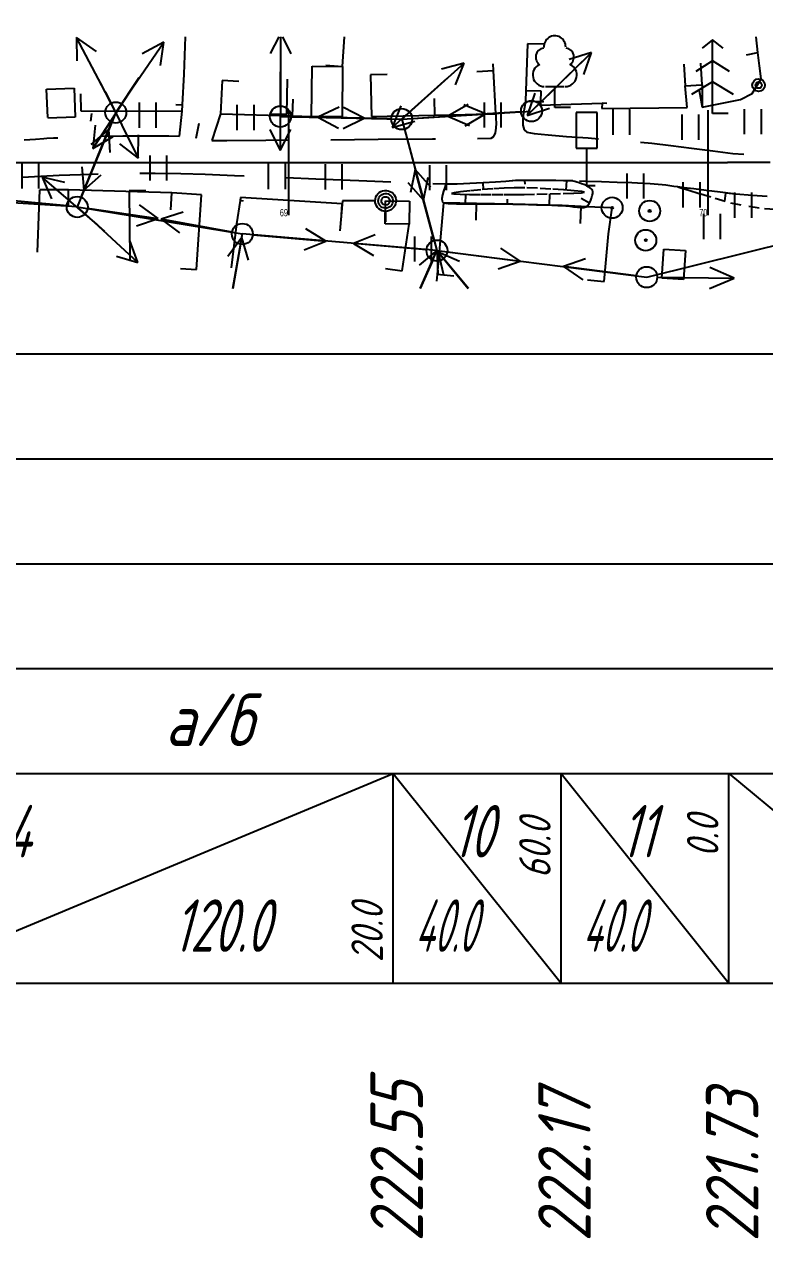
# Model space of a CAD drawing. Extents: x 2172 to 5772, y -842 to -248.
# Drawn here: x 3924 to 3959.3, y -676.2 to -618.3 of the extents above; entities that cross this region are included whole.
import ezdxf

# ---------------------------------------------------------------- set-up
doc = ezdxf.new("R2010")
doc.units = 0
doc.header["$MEASUREMENT"] = 0
doc.linetypes.add('CONTI', pattern=[0])
doc.linetypes.add('STROT', pattern=[1.7, 0.5, -1.2])
doc.layers.get('0').update_dxf_attribs({"linetype": 'CONTINUOUS'})
for name, color, linetype in [('DEFAULT', 7, 'CONTI'), ('OTKOSDEFAULT', 32, 'CONTI'), ('SIT_LDEFAULT', 7, 'CONTI'), ('USLZNDEFAULT', 7, 'CONTI'), ('ОТМЕТКИ_КЮВЕТОВ', 7, 'CONTINUOUS'), ('ЧЕРНЫЕ_ОТМЕТКИ', 7, 'CONTINUOUS')]:
    doc.layers.add(name, color=color, linetype=linetype)
doc.styles.add('SHRFT', font='TXT', dxfattribs={"width": 8.75})
doc.styles.add('ГОСТ', font='gost.TTF', dxfattribs={"oblique": 15, "height": 1})

# ---------------------------------------------------------------- blocks, each defined once
blk = doc.blocks.new('BL_2011')
at = {"color": 0}
for p, q in [((0, 0), (0, 6)), ((4, 0), (4, 6))]:
    blk.add_line(p, q, dxfattribs=at)
blk = doc.blocks.new('BL_20')
at = {"color": 0}
blk.add_circle((0, 0), 2.5, dxfattribs=at)
blk = doc.blocks.new('BL_12')
at = {"color": 0}
for p, q in [((2.5, 17.5), (-2.5, 17.5)), ((-2.5, 17.5), (-2.5, 9)), ((2.5, 9), (2.5, 17.5)), ((-2.5, 9), (0, 9)), ((0, 0), (0, 9)), ((0, 9), (2.5, 9)), ((2, 0), (0, 0))]:
    blk.add_line(p, q, dxfattribs=at)
blk = doc.blocks.new('BL_26')
at = {"color": 0}
for radius in [2.5, 0.25]:
    blk.add_circle((0, 0), radius, dxfattribs=at)
blk = doc.blocks.new('BL_104')
at = {"color": 0}
for p, q in [((-2.25, 5), (2.25, 5)), ((0, 0), (0, 5)), ((3.75, 0), (0, 0))]:
    blk.add_line(p, q, dxfattribs=at)
for centre, radius, start, end in [((0, 14.5), 2.6, 358, 185), ((-2.35, 12), 2.2, 100, 235), ((2.35, 12), 2.2, 305, 80), ((-2.5, 7.75), 2.75, 115, 270), ((2.5, 7.75), 2.75, 270, 65)]:
    blk.add_arc(centre, radius, start, end, dxfattribs=at)
blk = doc.blocks.new('BL_105')
at = {"color": 0}
for p, q in [((0, 17.5), (-2.5, 15.5)), ((0, 12.5), (0, 17.5)), ((2.5, 15.5), (0, 17.5)), ((0, 12.5), (-4, 10)), ((0, 7.5), (0, 12.5)), ((4, 10), (0, 12.5)), ((0, 7.5), (-5, 4.5)), ((0, 0), (0, 7.5)), ((5, 4.5), (0, 7.5)), ((3.75, 0), (0, 0))]:
    blk.add_line(p, q, dxfattribs=at)
blk = doc.blocks.new('BL_2009')
at = {"color": 0}
for centre, radius in [((0, 8.65), 1.5), ((0, 8.65), 0.75), ((0, 0), 2), ((-8.65, -4.35), 1.5), ((8.65, -4.35), 1.5), ((-8.65, -4.35), 0.75), ((8.65, -4.35), 0.75)]:
    blk.add_circle(centre, radius, dxfattribs=at)

msp = doc.modelspace()

# ---------------------------------------------------------------- linework, layer by layer
at = {"linetype": 'Continuous'}
for p, q in [((3396.596, -634.043), (4356.596, -634.043)), ((3396.596, -639.043), (4356.596, -639.043)), ((3396.596, -644.043), (4356.596, -644.043)), ((3396.596, -649.043), (4356.596, -649.043)), ((3396.596, -654.043), (4356.596, -654.043)), ((3396.596, -664.043), (4356.596, -664.043))]:
    msp.add_line(p, q, dxfattribs=at)
at = {"layer": 'DEFAULT', "color": 12, "linetype": 'CONTI'}
for p, q in [((3936.595, -627.42), (3936.596, -622.422)), ((3956.596, -627.421), (3956.596, -622.42)), ((3923.121, -624.921), (3924.305, -624.921)), ((3924.305, -624.921), (3925.489, -624.921)), ((3925.489, -624.921), (3926.672, -624.921)), ((3926.672, -624.921), (3927.856, -624.921)), ((3927.856, -624.921), (3929.039, -624.921)), ((3929.039, -624.921), (3930.223, -624.921)), ((3930.223, -624.921), (3931.407, -624.921)), ((3931.407, -624.921), (3932.59, -624.921)), ((3932.59, -624.92), (3957.504, -624.92)), ((3957.911, -624.921), (3957.504, -624.921)), ((3958.318, -624.921), (3957.911, -624.921)), ((3958.725, -624.921), (3958.318, -624.921)), ((3959.132, -624.921), (3958.725, -624.921)), ((3959.539, -624.921), (3959.132, -624.921))]:
    msp.add_line(p, q, dxfattribs=at)
at = {"layer": 'OTKOSDEFAULT', "color": 32}
for p, q in [((3947.275, -625.789, 44.507), (3946.937, -625.817, 44.513)), ((3947.4, -625.779, 44.505), (3947.275, -625.789, 44.507)), ((3947.486, -625.778, 44.503), (3947.4, -625.779, 44.505)), ((3947.719, -625.776, 44.5), (3947.486, -625.778, 44.503)), ((3948.06, -625.774, 44.495), (3947.719, -625.776, 44.5)), ((3947.838, -625.774), (3947.84, -625.949)), ((3948.466, -625.773, 44.489), (3948.06, -625.774, 44.495)), ((3948.899, -625.773, 44.483), (3948.466, -625.773, 44.489)), ((3949.319, -625.775, 44.476), (3948.899, -625.773, 44.483)), ((3949.685, -625.782, 44.471), (3949.319, -625.775, 44.476)), ((3950.131, -625.795, 44.466), (3949.685, -625.782, 44.471)), ((3949.838, -625.786), (3949.808, -626.231)), ((3950.157, -625.802, 44.468), (3950.131, -625.795, 44.466)), ((3950.228, -625.823, 44.474), (3950.157, -625.802, 44.468)), ((3943.971, -626.277, 44.555), (3943.921, -626.46, 44.549)), ((3944.027, -626.112, 44.562), (3943.971, -626.277, 44.555)), ((3944.072, -625.992, 44.566), (3944.027, -626.112, 44.562)), ((3944.091, -625.945, 44.568), (3944.072, -625.992, 44.566)), ((3944.621, -625.942, 44.558), (3944.091, -625.945, 44.568)), ((3945.229, -625.921, 44.546), (3944.621, -625.942, 44.558)), ((3945.857, -625.889, 44.534), (3945.229, -625.921, 44.546)), ((3945.842, -625.891), (3945.861, -626.206)), ((3946.446, -625.851, 44.523), (3945.857, -625.889, 44.534)), ((3946.937, -625.817, 44.513), (3946.446, -625.851, 44.523)), ((3950.325, -625.853, 44.482), (3950.228, -625.823, 44.474)), ((3950.442, -625.889, 44.492), (3950.325, -625.853, 44.482)), ((3950.557, -625.928, 44.502), (3950.442, -625.889, 44.492)), ((3950.661, -625.966, 44.511), (3950.557, -625.928, 44.502)), ((3950.737, -626, 44.518), (3950.661, -625.966, 44.511)), ((3950.799, -626.035, 44.511), (3950.737, -626, 44.518)), ((3950.867, -626.072, 44.503), (3950.799, -626.035, 44.511)), ((3950.933, -626.114, 44.495), (3950.867, -626.072, 44.503)), ((3950.993, -626.158, 44.488), (3950.933, -626.114, 44.495)), ((3951.045, -626.205, 44.481), (3950.993, -626.158, 44.488)), ((3951.079, -626.256, 44.475), (3951.045, -626.205, 44.481)), ((3951.066, -626.494, 44.474), (3951.086, -626.386, 44.471)), ((3951.093, -626.31, 44.47), (3951.079, -626.256, 44.475)), ((3951.086, -626.386, 44.471), (3951.093, -626.31, 44.47)), ((3955.433, -626.119, 44.417), (3955.141, -626.081, 44.419)), ((3955.901, -626.174, 44.415), (3955.433, -626.119, 44.417)), ((3955.439, -626.119), (3955.436, -626.144)), ((3956.494, -626.247, 44.412), (3955.901, -626.174, 44.415)), ((3957.161, -626.336, 44.409), (3956.494, -626.247, 44.412)), ((3957.91, -626.432, 44.406), (3957.161, -626.336, 44.409)), ((3957.424, -626.375), (3957.369, -626.752)), ((3943.921, -626.46, 44.549), (3943.895, -626.633, 44.543)), ((3943.895, -626.633, 44.543), (3943.906, -626.77, 44.539)), ((3943.906, -626.77, 44.539), (3943.971, -626.841, 44.536)), ((3943.971, -626.841, 44.536), (3944.184, -626.864, 44.535)), ((3944.184, -626.864, 44.535), (3944.589, -626.878, 44.535)), ((3944.589, -626.878, 44.535), (3945.119, -626.887, 44.535)), ((3945.021, -626.884), (3945.027, -626.435)), ((3945.119, -626.887, 44.535), (3945.716, -626.888, 44.534)), ((3945.716, -626.888, 44.534), (3946.315, -626.89, 44.534)), ((3946.315, -626.89, 44.534), (3946.855, -626.891, 44.534)), ((3946.855, -626.891, 44.534), (3947.274, -626.897, 44.533)), ((3947.021, -626.894), (3947.024, -626.669)), ((3947.274, -626.897, 44.533), (3947.632, -626.907, 44.531)), ((3947.632, -626.907, 44.531), (3948.018, -626.916, 44.529)), ((3948.018, -626.916, 44.529), (3948.411, -626.928, 44.527)), ((3948.411, -626.928, 44.527), (3948.79, -626.939, 44.525)), ((3948.79, -626.939, 44.525), (3949.133, -626.952, 44.523)), ((3949.02, -626.948), (3949.038, -626.411)), ((3949.133, -626.952, 44.523), (3949.42, -626.961, 44.521)), ((3949.42, -626.961, 44.521), (3949.63, -626.968, 44.52)), ((3949.63, -626.968, 44.52), (3949.802, -626.981, 44.515)), ((3950.929, -626.859), (3950.532, -626.627)), ((3950.85, -626.973, 44.486), (3950.922, -626.874, 44.483)), ((3950.922, -626.874, 44.483), (3950.983, -626.752, 44.48)), ((3950.983, -626.752, 44.48), (3951.031, -626.621, 44.477)), ((3951.031, -626.621, 44.477), (3951.066, -626.494, 44.474)), ((3958.694, -626.495, 44.402), (3957.91, -626.432, 44.406)), ((3959.398, -626.53, 44.399), (3958.694, -626.495, 44.402)), ((3949.802, -626.981, 44.515), (3949.987, -627.003, 44.51)), ((3949.987, -627.003, 44.51), (3950.175, -627.029, 44.505)), ((3950.175, -627.029, 44.505), (3950.357, -627.051, 44.5)), ((3950.357, -627.051, 44.5), (3950.524, -627.064, 44.495)), ((3950.524, -627.064, 44.495), (3950.664, -627.06, 44.491)), ((3950.664, -627.06, 44.491), (3950.77, -627.034, 44.488)), ((3950.77, -627.034, 44.488), (3950.85, -626.973, 44.486))]:
    msp.add_line(p, q, dxfattribs=at)
at = {"layer": 'OTKOSDEFAULT', "color": 32, "linetype": 'STROT'}
for p, q in [((3944.472, -626.364, 44.493), (3944.357, -626.396, 44.493)), ((3944.777, -626.32, 44.495), (3944.472, -626.364, 44.493)), ((3945.222, -626.268, 44.496), (3944.777, -626.32, 44.495)), ((3945.752, -626.215, 44.499), (3945.222, -626.268, 44.496)), ((3946.318, -626.168, 44.501), (3945.752, -626.215, 44.499)), ((3946.865, -626.134, 44.503), (3946.318, -626.168, 44.501)), ((3947.345, -626.119, 44.505), (3946.865, -626.134, 44.503)), ((3947.844, -626.125, 44.502), (3947.345, -626.119, 44.505)), ((3948.445, -626.147, 44.497), (3947.844, -626.125, 44.502)), ((3949.083, -626.182, 44.492), (3948.445, -626.147, 44.497)), ((3949.689, -626.222, 44.488), (3949.083, -626.182, 44.492)), ((3949.669, -626.393, 44.471), (3950.19, -626.374, 44.476)), ((3950.202, -626.264, 44.484), (3949.689, -626.222, 44.488)), ((3950.19, -626.374, 44.476), (3950.552, -626.354, 44.479)), ((3950.558, -626.303, 44.481), (3950.202, -626.264, 44.484)), ((3950.552, -626.354, 44.479), (3950.689, -626.331, 44.48)), ((3950.689, -626.331, 44.48), (3950.558, -626.303, 44.481)), ((3955.141, -626.081, 44.419), (3955.286, -626.126, 44.415)), ((3955.286, -626.126, 44.415), (3955.675, -626.242, 44.406)), ((3955.675, -626.242, 44.406), (3956.243, -626.413, 44.392)), ((3944.357, -626.396, 44.493), (3944.467, -626.416, 44.491)), ((3944.467, -626.416, 44.491), (3944.77, -626.43, 44.487)), ((3944.77, -626.43, 44.487), (3945.208, -626.439, 44.48)), ((3945.208, -626.439, 44.48), (3945.736, -626.444, 44.473)), ((3945.736, -626.444, 44.473), (3946.296, -626.445, 44.465)), ((3946.296, -626.445, 44.465), (3946.84, -626.445, 44.457)), ((3946.84, -626.445, 44.457), (3947.314, -626.442, 44.45)), ((3947.314, -626.442, 44.45), (3947.811, -626.435, 44.454)), ((3947.811, -626.435, 44.454), (3948.413, -626.426, 44.46)), ((3948.413, -626.426, 44.46), (3949.055, -626.411, 44.465)), ((3949.055, -626.411, 44.465), (3949.669, -626.393, 44.471)), ((3956.243, -626.413, 44.392), (3956.917, -626.616, 44.375)), ((3956.917, -626.616, 44.375), (3957.661, -626.831, 44.358)), ((3957.661, -626.831, 44.358), (3958.521, -627.003, 44.341)), ((3958.521, -627.003, 44.341), (3959.281, -627.105, 44.327)), ((3959.281, -627.105, 44.327), (3959.968, -627.146, 44.33))]:
    msp.add_line(p, q, dxfattribs=at)
at = {"layer": 'SIT_LDEFAULT', "color": 7}
for p, q in [((3928.118, -622.084), (3926.468, -618.955)), ((3926.468, -618.955), (3926.48, -620.074)), ((3927.425, -619.621), (3926.468, -618.955)), ((3928.62, -622.111), (3930.628, -619.18)), ((3930.628, -619.18), (3929.597, -619.739)), ((3930.479, -620.29), (3930.628, -619.18)), ((3931.61, -620.699), (3931.669, -618.921)), ((3936.112, -618.921), (3935.706, -619.722)), ((3936.194, -622.226), (3936.21, -618.921)), ((3936.706, -619.728), (3936.309, -618.921)), ((3939.16, -620.334), (3939.25, -618.921)), ((3947.97, -619.254), (3947.897, -621.493)), ((3948.77, -619.279), (3947.97, -619.254)), ((3958.955, -619.667), (3958.872, -618.921)), ((3948.168, -622.464), (3950.818, -619.881)), ((3948.526, -622.115), (3951.033, -619.672)), ((3951.033, -619.672), (3949.967, -620.012)), ((3950.666, -620.727), (3951.033, -619.672)), ((3958.424, -619.786), (3958.955, -619.667)), ((3959.034, -620.304), (3958.955, -619.667)), ((3936.204, -620.343), (3936.192, -622.725)), ((3937.678, -622.726), (3937.707, -620.316)), ((3937.707, -620.316), (3939.16, -620.334)), ((3938.362, -620.283), (3939.16, -620.334)), ((3939.16, -620.334), (3939.13, -622.744)), ((3941.977, -622.845), (3944.509, -620.58)), ((3942.35, -622.512), (3944.959, -620.179)), ((3944.959, -620.179), (3943.879, -620.474)), ((3944.546, -621.218), (3944.959, -620.179)), ((3945.562, -620.577), (3946.359, -620.534)), ((3946.359, -620.534), (3946.343, -620.216)), ((3946.467, -622.599), (3946.359, -620.534)), ((3950.46, -620.231), (3947.953, -622.673)), ((3955.431, -620.227), (3955.49, -621.253)), ((3956.301, -621.206), (3956.242, -620.18)), ((3959.113, -620.924), (3959.034, -620.304)), ((3928.344, -622.533), (3927.621, -621.116)), ((3929.448, -620.873), (3928.344, -622.533)), ((3931.523, -622.161), (3931.61, -620.699)), ((3933.413, -621.013), (3933.336, -622.593)), ((3934.211, -621.051), (3933.413, -621.013)), ((3936.201, -620.842), (3936.184, -624.344)), ((3936.494, -622.612), (3936.536, -620.945)), ((3941.285, -620.713), (3940.486, -620.731)), ((3940.486, -620.731), (3940.532, -622.727)), ((3944.136, -620.914), (3941.527, -623.247)), ((3958.687, -621.634), (3959.113, -620.924)), ((3925.045, -621.412), (3926.355, -621.365)), ((3925.109, -622.775), (3925.045, -621.412)), ((3926.355, -621.365), (3926.399, -622.748)), ((3926.657, -621.646), (3926.676, -622.447)), ((3929.164, -621.292), (3927.252, -624.253)), ((3927.852, -621.564), (3929.405, -624.715)), ((3947.897, -621.493), (3947.887, -621.985)), ((3948.625, -621.509), (3947.897, -621.493)), ((3948.32, -621.618), (3947.953, -622.673)), ((3948.616, -622.001), (3948.625, -621.509)), ((3955.49, -621.253), (3956.283, -621.207)), ((3955.584, -622.288), (3955.49, -621.253)), ((3956.164, -621.489), (3956.299, -622.278)), ((3956.283, -621.207), (3956.301, -621.206)), ((3956.301, -621.206), (3956.299, -622.278)), ((3958.125, -621.913), (3958.687, -621.634)), ((3931.202, -622.143), (3931.523, -622.161)), ((3931.506, -622.465), (3931.523, -622.161)), ((3936.778, -621.898), (3936.752, -622.698)), ((3938.988, -622.283), (3937.978, -622.762)), ((3940.191, -622.808), (3939.2, -622.287)), ((3941.94, -622.207), (3941.527, -623.247)), ((3943.518, -621.863), (3943.535, -622.663)), ((3945.143, -622.149), (3944.177, -622.71)), ((3945.968, -622.599), (3944.94, -622.163)), ((3947.827, -622.289), (3947.784, -622.553)), ((3947.868, -622.097), (3947.827, -622.289)), ((3947.886, -622.024), (3947.868, -622.097)), ((3947.887, -621.985), (3947.886, -622.024)), ((3947.887, -621.985), (3948.616, -622.001)), ((3947.953, -622.673), (3949.019, -622.333)), ((3948.616, -622.001), (3948.573, -622.188)), ((3948.573, -622.188), (3951.534, -622.087)), ((3948.761, -622.034), (3948.616, -622.001)), ((3951.534, -622.087), (3951.515, -622.336)), ((3951.515, -622.336), (3955.584, -622.288)), ((3951.762, -622.105), (3951.534, -622.087)), ((3956.299, -622.278), (3958.125, -621.913)), ((3926.399, -622.748), (3925.11, -622.795)), ((3928.344, -622.533), (3926.504, -627.035)), ((3926.676, -622.447), (3931.504, -622.463)), ((3927.187, -622.581), (3927.136, -622.939)), ((3931.385, -623.659), (3931.504, -622.463)), ((3933.336, -622.593), (3932.928, -623.866)), ((3933.336, -622.593), (3936.752, -622.698)), ((3935.693, -622.592), (3936.494, -622.612)), ((3936.192, -622.725), (3941.977, -622.845)), ((3936.691, -622.736), (3940.191, -622.808)), ((3936.752, -622.698), (3937.678, -622.726)), ((3939.13, -622.744), (3937.678, -622.726)), ((3941.477, -622.835), (3937.978, -622.762)), ((3937.978, -622.762), (3938.968, -623.283)), ((3939.18, -623.287), (3940.191, -622.808)), ((3940.532, -622.727), (3943.535, -622.663)), ((3941.977, -622.845), (3948.168, -622.464)), ((3941.977, -622.845), (3943.657, -629.113)), ((3942.476, -622.814), (3945.968, -622.599)), ((3943.535, -622.663), (3946.467, -622.599)), ((3947.669, -622.496), (3944.177, -622.71)), ((3944.177, -622.71), (3945.204, -623.146)), ((3945.002, -623.161), (3945.968, -622.599)), ((3946.474, -622.659), (3946.467, -622.599)), ((3946.487, -622.821), (3946.474, -622.659)), ((3946.494, -623.041), (3946.487, -622.821)), ((3947.784, -622.553), (3947.754, -622.847)), ((3947.754, -622.847), (3947.757, -623.13)), ((3926.686, -626.57), (3928.004, -623.328)), ((3928.145, -622.994), (3926.817, -626.234)), ((3928.004, -623.328), (3927.15, -624.063)), ((3927.353, -623.139), (3927.252, -624.253)), ((3928.081, -624.443), (3928.004, -623.328)), ((3932.298, -623.054), (3932.155, -623.764)), ((3935.689, -623.34), (3936.184, -624.344)), ((3936.184, -624.344), (3936.689, -623.346)), ((3941.527, -623.247), (3942.607, -622.952)), ((3942.106, -623.327), (3943.013, -626.71)), ((3946.445, -623.508), (3946.483, -623.285)), ((3946.483, -623.285), (3946.494, -623.041)), ((3947.757, -623.13), (3947.812, -623.351)), ((3947.812, -623.351), (3947.937, -623.472)), ((3947.937, -623.472), (3948.29, -623.531)), ((3923.98, -623.841), (3924.521, -623.802)), ((3924.521, -623.8), (3924.909, -623.772)), ((3924.909, -623.772), (3925.058, -623.76)), ((3925.058, -623.76), (3925.38, -623.744)), ((3925.38, -623.744), (3925.573, -623.734)), ((3927.252, -624.253), (3928.216, -623.669)), ((3927.601, -623.665), (3928.676, -623.644)), ((3928.518, -624.029), (3929.405, -624.715)), ((3928.676, -623.644), (3929.904, -623.64)), ((3929.405, -624.715), (3929.431, -623.597)), ((3929.904, -623.64), (3930.871, -623.649)), ((3930.871, -623.649), (3931.386, -623.66)), ((3932.928, -623.866), (3933.645, -623.861)), ((3933.645, -623.861), (3935.503, -623.85)), ((3935.503, -623.85), (3936.591, -623.842)), ((3938.593, -623.829), (3940.848, -623.811)), ((3940.848, -623.811), (3943.44, -623.79)), ((3943.44, -623.787), (3943.592, -623.786)), ((3945.592, -623.765), (3946.239, -623.752)), ((3946.239, -623.752), (3946.367, -623.677)), ((3946.366, -623.675), (3946.445, -623.508)), ((3948.29, -623.531), (3948.953, -623.597)), ((3948.953, -623.597), (3949.841, -623.669)), ((3949.841, -623.669), (3950.866, -623.746)), ((3950.866, -623.746), (3951.363, -623.783)), ((3953.357, -623.949), (3953.904, -624)), ((3953.904, -624), (3954.803, -624.103)), ((3954.803, -624.103), (3955.795, -624.226)), ((3955.795, -624.226), (3956.808, -624.357)), ((3956.808, -624.357), (3957.765, -624.481)), ((3957.765, -624.481), (3958.291, -624.524)), ((3926.726, -625.12), (3926.817, -626.234)), ((3924.761, -625.581), (3923.884, -625.626)), ((3925.638, -625.539), (3924.761, -625.581)), ((3927.457, -627.877), (3924.836, -625.619)), ((3924.836, -625.619), (3925.284, -626.641)), ((3925.915, -625.872), (3924.836, -625.619)), ((3926.663, -625.498), (3925.638, -625.539)), ((3927.503, -625.472), (3926.663, -625.498)), ((3926.817, -626.234), (3927.648, -625.496)), ((3930.224, -625.443), (3929.491, -625.441)), ((3931.438, -625.458), (3930.224, -625.443)), ((3932.597, -625.491), (3931.438, -625.458)), ((3934.004, -625.546), (3932.597, -625.491)), ((3934.471, -625.563), (3934.006, -625.544)), ((3937.877, -625.703), (3936.47, -625.646)), ((3939.931, -625.787), (3937.877, -625.703)), ((3941.465, -625.848), (3939.931, -625.785)), ((3942.621, -625.249), (3942.398, -626.345)), ((3943.528, -628.631), (3942.621, -625.249)), ((3943.364, -626.086), (3942.621, -625.249)), ((3943.013, -626.71), (3943.236, -625.614)), ((3947.4, -625.779), (3946.937, -625.817)), ((3947.486, -625.778), (3947.4, -625.779)), ((3947.719, -625.776), (3947.486, -625.778)), ((3948.06, -625.774), (3947.719, -625.776)), ((3948.459, -625.771), (3948.06, -625.771)), ((3950.761, -625.814), (3950.457, -625.805)), ((3924.713, -626.22), (3924.587, -629.196)), ((3926.091, -626.215), (3924.715, -626.221)), ((3926.089, -627.014), (3926.091, -626.215)), ((3931.015, -626.367), (3926.091, -626.215)), ((3929.775, -626.26), (3928.986, -626.263)), ((3928.986, -626.263), (3929.012, -629.552)), ((3930.969, -627.167), (3931.015, -626.367)), ((3932.425, -626.462), (3931.015, -626.367)), ((3940.841, -626.404), (3940.908, -626.344)), ((3940.908, -626.344), (3940.984, -626.297)), ((3940.984, -626.297), (3941.068, -626.264)), ((3941.068, -626.264), (3941.156, -626.247)), ((3941.156, -626.247), (3941.245, -626.246)), ((3941.245, -626.246), (3941.334, -626.26)), ((3941.334, -626.26), (3941.418, -626.291)), ((3941.418, -626.291), (3941.496, -626.336)), ((3941.496, -626.336), (3941.564, -626.393)), ((3942.27, -625.873), (3943.013, -626.71)), ((3944.091, -625.945), (3943.464, -625.925)), ((3944.621, -625.942), (3944.091, -625.945)), ((3945.229, -625.921), (3944.621, -625.942)), ((3945.857, -625.889), (3945.229, -625.921)), ((3946.446, -625.851), (3945.857, -625.889)), ((3946.937, -625.817), (3946.446, -625.851)), ((3951.496, -625.839), (3950.761, -625.814)), ((3952.25, -625.866), (3951.496, -625.839)), ((3952.944, -625.892), (3952.25, -625.866)), ((3953.497, -625.915), (3952.944, -625.892)), ((3953.825, -625.928), (3953.497, -625.915)), ((3954.014, -625.941), (3953.825, -625.928)), ((3954.202, -625.958), (3954.014, -625.941)), ((3954.389, -625.979), (3954.202, -625.958)), ((3954.578, -626.003), (3954.389, -625.979)), ((3954.766, -626.029), (3954.578, -626.003)), ((3954.954, -626.054), (3954.766, -626.029)), ((3955.141, -626.081), (3954.954, -626.054)), ((3955.433, -626.119), (3955.141, -626.081)), ((3955.444, -626.119), (3955.433, -626.119)), ((3957.91, -626.432), (3957.428, -626.377)), ((3926.504, -627.035), (3916.959, -626.447)), ((3926.018, -626.98), (3922.605, -626.669)), ((3930.364, -627.589), (3929.477, -626.94)), ((3932.188, -630.02), (3932.423, -626.463)), ((3934.271, -626.726), (3934.092, -627.832)), ((3934.295, -626.579), (3934.271, -626.726)), ((3934.432, -626.752), (3934.271, -626.726)), ((3939.136, -626.893), (3934.295, -626.579)), ((3939.146, -626.746), (3939.032, -628.178)), ((3939.084, -627.692), (3939.136, -626.893)), ((3940.709, -626.745), (3939.146, -626.746)), ((3940.708, -626.73), (3940.719, -626.641)), ((3940.714, -626.819), (3940.708, -626.73)), ((3940.735, -626.906), (3940.714, -626.819)), ((3940.719, -626.641), (3940.745, -626.555)), ((3940.771, -626.988), (3940.735, -626.906)), ((3940.745, -626.555), (3940.787, -626.475)), ((3940.787, -626.475), (3940.841, -626.404)), ((3940.858, -626.751), (3940.865, -626.676)), ((3940.868, -626.826), (3940.858, -626.751)), ((3940.865, -626.676), (3940.888, -626.604)), ((3940.893, -626.898), (3940.868, -626.826)), ((3940.888, -626.604), (3940.925, -626.538)), ((3940.934, -626.962), (3940.893, -626.898)), ((3940.925, -626.538), (3940.976, -626.482)), ((3940.987, -627.016), (3940.934, -626.962)), ((3940.976, -626.482), (3941.038, -626.438)), ((3941.009, -626.729), (3941.021, -626.673)), ((3941.012, -626.785), (3941.009, -626.729)), ((3941.032, -626.839), (3941.012, -626.785)), ((3941.021, -626.673), (3941.049, -626.623)), ((3941.066, -626.885), (3941.032, -626.839)), ((3941.038, -626.438), (3941.108, -626.409)), ((3941.049, -626.623), (3941.089, -626.583)), ((3941.111, -626.919), (3941.066, -626.885)), ((3941.089, -626.583), (3941.14, -626.557)), ((3941.108, -626.409), (3941.182, -626.395)), ((3941.164, -626.94), (3941.111, -626.919)), ((3941.14, -626.557), (3941.195, -626.545)), ((3941.221, -626.944), (3941.164, -626.94)), ((3941.182, -626.395), (3941.258, -626.398)), ((3941.19, -627.832), (3941.208, -626.744)), ((3941.195, -626.545), (3941.252, -626.549)), ((3941.208, -626.744), (3942.352, -626.763)), ((3941.277, -626.932), (3941.221, -626.944)), ((3941.252, -626.549), (3941.305, -626.57)), ((3941.258, -626.398), (3941.331, -626.417)), ((3941.327, -626.905), (3941.277, -626.932)), ((3941.305, -626.57), (3941.351, -626.604)), ((3941.367, -626.865), (3941.327, -626.905)), ((3941.331, -626.417), (3941.399, -626.451)), ((3941.351, -626.604), (3941.384, -626.65)), ((3941.395, -626.816), (3941.367, -626.865)), ((3941.384, -626.65), (3941.404, -626.703)), ((3941.407, -626.76), (3941.395, -626.816)), ((3941.399, -626.451), (3941.457, -626.499)), ((3941.404, -626.703), (3941.407, -626.76)), ((3941.457, -626.499), (3941.504, -626.558)), ((3941.511, -626.919), (3941.467, -626.98)), ((3941.504, -626.558), (3941.537, -626.626)), ((3941.542, -626.85), (3941.511, -626.919)), ((3941.537, -626.626), (3941.555, -626.7)), ((3941.557, -626.775), (3941.542, -626.85)), ((3941.555, -626.7), (3941.557, -626.775)), ((3941.564, -626.393), (3941.621, -626.463)), ((3941.621, -626.463), (3941.665, -626.541)), ((3941.686, -626.892), (3941.652, -626.975)), ((3941.665, -626.541), (3941.694, -626.626)), ((3941.704, -626.804), (3941.686, -626.892)), ((3941.694, -626.626), (3941.707, -626.714)), ((3941.707, -626.714), (3941.704, -626.804)), ((3942.352, -626.763), (3942.334, -627.85)), ((3943.972, -626.843), (3943.816, -628.639)), ((3945.543, -626.867), (3943.971, -626.841)), ((3945.529, -627.667), (3945.543, -626.867)), ((3947.274, -626.897), (3945.543, -626.867)), ((3949.63, -626.968), (3947.274, -626.897)), ((3950.541, -627.021), (3949.63, -626.968)), ((3953.659, -630.382), (3967.57, -626.926)), ((3958.694, -626.495), (3957.91, -626.432)), ((3959.398, -626.53), (3958.694, -626.495)), ((3927.821, -628.206), (3926.504, -627.035)), ((3926.504, -627.035), (3934.377, -628.323)), ((3926.875, -627.36), (3929.399, -629.677)), ((3926.989, -627.094), (3930.364, -627.589)), ((3931.548, -627.286), (3930.507, -627.612)), ((3940.822, -627.062), (3940.771, -626.988)), ((3940.885, -627.126), (3940.822, -627.062)), ((3940.958, -627.177), (3940.885, -627.126)), ((3941.039, -627.215), (3940.958, -627.177)), ((3941.05, -627.057), (3940.987, -627.016)), ((3941.126, -627.238), (3941.039, -627.215)), ((3941.121, -627.083), (3941.05, -627.057)), ((3941.196, -627.094), (3941.121, -627.083)), ((3941.216, -627.244), (3941.126, -627.238)), ((3941.271, -627.089), (3941.196, -627.094)), ((3941.209, -627.244), (3941.208, -627.744)), ((3941.305, -627.235), (3941.216, -627.244)), ((3941.344, -627.067), (3941.271, -627.089)), ((3941.391, -627.21), (3941.305, -627.235)), ((3941.41, -627.03), (3941.344, -627.067)), ((3941.471, -627.17), (3941.391, -627.21)), ((3941.467, -626.98), (3941.41, -627.03)), ((3941.543, -627.116), (3941.471, -627.17)), ((3941.604, -627.05), (3941.543, -627.116)), ((3941.652, -626.975), (3941.604, -627.05)), ((3950.495, -627.82), (3950.541, -627.021)), ((3950.77, -627.034), (3950.541, -627.021)), ((3952.011, -627.073), (3950.77, -627.034)), ((3951.836, -628.315), (3952.009, -627.075)), ((3929.331, -627.929), (3930.364, -627.589)), ((3933.885, -628.232), (3930.507, -627.612)), ((3930.507, -627.612), (3931.38, -628.271)), ((3934.092, -627.832), (3933.837, -629.936)), ((3938.361, -628.662), (3937.408, -628.08)), ((3942.334, -627.85), (3941.19, -627.832)), ((3941.995, -630.082), (3942.334, -627.85)), ((3929.399, -629.677), (3929.01, -628.635)), ((3934.347, -628.495), (3933.682, -629.393)), ((3934.377, -628.323), (3933.922, -630.921)), ((3933.923, -630.921), (3934.347, -628.495)), ((3934.666, -629.566), (3934.347, -628.495)), ((3943.657, -629.113), (3934.377, -628.323)), ((3934.876, -628.365), (3938.361, -628.662)), ((3937.323, -629.076), (3938.361, -628.662)), ((3940.711, -628.36), (3939.673, -628.774)), ((3943.816, -628.639), (3943.67, -630.254)), ((3951.625, -630.583), (3951.836, -628.315)), ((3934.29, -628.816), (3933.922, -630.921)), ((3943.158, -629.071), (3939.673, -628.774)), ((3939.673, -628.774), (3940.626, -629.356)), ((3943.663, -629.099), (3942.802, -629.812)), ((3942.859, -630.921), (3943.663, -629.099)), ((3942.859, -630.921), (3943.657, -629.113)), ((3943.657, -629.113), (3945.153, -630.921)), ((3943.657, -629.113), (3953.659, -630.382)), ((3943.718, -630.215), (3943.663, -629.099)), ((3945.154, -630.921), (3943.714, -629.183)), ((3943.714, -629.183), (3943.967, -630.271)), ((3944.736, -629.633), (3943.714, -629.183)), ((3944.153, -629.175), (3947.626, -629.616)), ((3947.626, -629.616), (3946.696, -628.994)), ((3954.38, -630.424), (3954.469, -629.047)), ((3954.469, -629.047), (3955.501, -629.114)), ((3955.501, -629.114), (3955.412, -630.491)), ((3928.373, -629.381), (3929.399, -629.677)), ((3943.456, -629.57), (3942.86, -630.921)), ((3943.975, -629.499), (3945.153, -630.921)), ((3946.57, -629.986), (3947.626, -629.616)), ((3950.747, -629.509), (3949.69, -629.879)), ((3931.433, -629.97), (3932.188, -630.02)), ((3941.204, -629.963), (3941.995, -630.082)), ((3943.668, -630.256), (3943.639, -630.579)), ((3944.464, -630.328), (3943.668, -630.256)), ((3953.163, -630.32), (3949.69, -629.879)), ((3949.69, -629.879), (3950.62, -630.501)), ((3954.16, -630.389), (3957.828, -630.431)), ((3955.412, -630.491), (3954.38, -630.424)), ((3956.652, -630.92), (3957.828, -630.431)), ((3957.828, -630.431), (3956.665, -629.919)), ((3950.828, -630.51), (3951.625, -630.583))]:
    msp.add_line(p, q, dxfattribs=at)
at = {"layer": 'ОТМЕТКИ_КЮВЕТОВ'}
for p, q in [((3917.577, -664.043), (3941.577, -654.043)), ((3941.577, -664.043), (3941.577, -654.043)), ((3941.577, -654.043), (3949.577, -664.043)), ((3949.577, -664.043), (3949.577, -654.043)), ((3949.577, -654.043), (3957.577, -664.043)), ((3957.577, -664.043), (3957.577, -654.043)), ((3957.577, -654.043), (3969.577, -664.043))]:
    msp.add_line(p, q, dxfattribs=at)

# ---------------------------------------------------------------- block references
at = {"layer": 'USLZNDEFAULT', "color": 7, "xscale": 0.2000000000000455, "yscale": 0.1999999999999886, "zscale": 0.2000000000000171}
for name, p in [('BL_104', (3949.277, -622.293)), ('BL_2009', (3960.723, -620.357)), ('BL_105', (3956.8, -622.573)), ('BL_20', (3928.344, -622.533)), ('BL_2011', (3929.47, -623.256)), ('BL_2011', (3934.135, -623.37)), ('BL_20', (3936.192, -622.725)), ('BL_2011', (3945.922, -623.254)), ('BL_20', (3948.168, -622.464)), ('BL_20', (3941.977, -622.845)), ('BL_12', (3950.799, -626.035)), ('BL_2011', (3952.053, -623.592)), ('BL_2011', (3955.347, -623.831)), ('BL_2011', (3958.325, -623.572)), ('BL_2011', (3929.98, -625.774)), ('BL_2011', (3923.872, -626.155)), ('BL_2011', (3935.63, -626.181)), ('BL_2011', (3938.34, -626.201)), ('BL_2011', (3943.32, -626.238)), ('BL_2011', (3952.729, -626.637)), ('BL_2011', (3955.401, -627.06)), ('BL_2011', (3957.867, -627.55)), ('BL_20', (3926.504, -627.035)), ('BL_26', (3952.009, -627.075)), ('BL_26', (3953.8, -627.225)), ('BL_2011', (3956.378, -628.568)), ('BL_20', (3934.377, -628.323)), ('BL_26', (3953.613, -628.622)), ('BL_2011', (3942.599, -629.638)), ('BL_20', (3943.657, -629.113)), ('BL_20', (3953.659, -630.382))]:
    msp.add_blockref(name, p, dxfattribs=at)

# ---------------------------------------------------------------- texts
at = {"style": 'ГОСТ', "oblique": 15}
msp.add_text('а/б', height=2.5, dxfattribs=at).set_placement((3930.684, -652.732))
at = {"layer": 'DEFAULT', "color": 12, "style": 'SHRFT', "width": 0.75}
for s, p in [('69', (3936.162, -627.48)), ('70', (3956.162, -627.48))]:
    msp.add_text(s, height=0.35, dxfattribs=at).set_placement(p)
at = {"layer": 'ОТМЕТКИ_КЮВЕТОВ', "style": 'ГОСТ', "oblique": 15}
for s, width, p in [('4', 0.8, (3923.077, -658.043)), ('10', 0.8, (3944.403, -658.043)), ('11', 0.8, (3952.423, -658.043)), ('120.0', 0.8, (3931.077, -662.543)), ('40.0', 0.6, (3942.577, -662.543)), ('40.0', 0.6, (3950.577, -662.543))]:
    msp.add_text(s, height=2.5, dxfattribs=dict(at, width=width)).set_placement(p)
for s, p in [('0.0', (3957.077, -658.043)), ('60.0', (3949.077, -659.043)), ('20.0', (3941.077, -663.043))]:
    msp.add_text(s, height=1.5, rotation=90, dxfattribs=at).set_placement(p)
at = {"layer": 'ЧЕРНЫЕ_ОТМЕТКИ', "style": 'ГОСТ', "oblique": 15}
for s, p in [('222.55', (3942.986, -676.364)), ('222.17', (3950.986, -676.364)), ('221.73', (3958.986, -676.364))]:
    msp.add_text(s, height=2.5, rotation=90, dxfattribs=at).set_placement(p)

doc.saveas('drawing.dxf')
